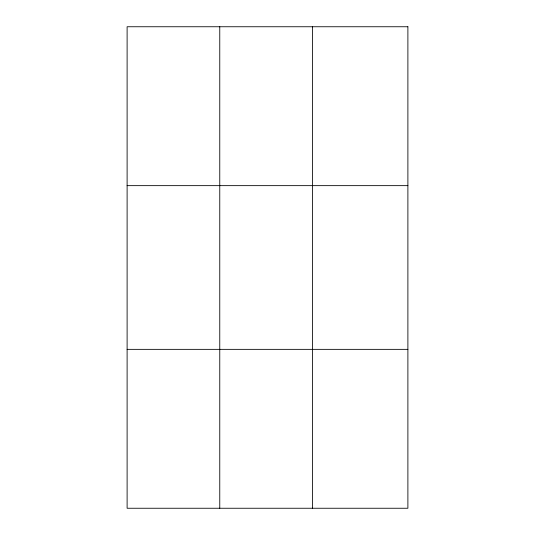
<?xml version="1.0" encoding="UTF-8"?>
<svg xmlns="http://www.w3.org/2000/svg" width="535" height="535" viewBox="0 0 535 535"><rect width="100%" height="100%" fill="white"/><g stroke="black" fill="none" stroke-linecap="round" stroke-linejoin="round"><path stroke-width="0.8" d="M219.765 26.75L219.765 508.25M312.427 26.75L312.427 508.25M127.109 185.645L407.891 185.645M127.109 349.355L407.891 349.355M407.891 26.75L407.891 508.25L127.109 508.25L127.109 26.75L407.891 26.75"/></g></svg>
